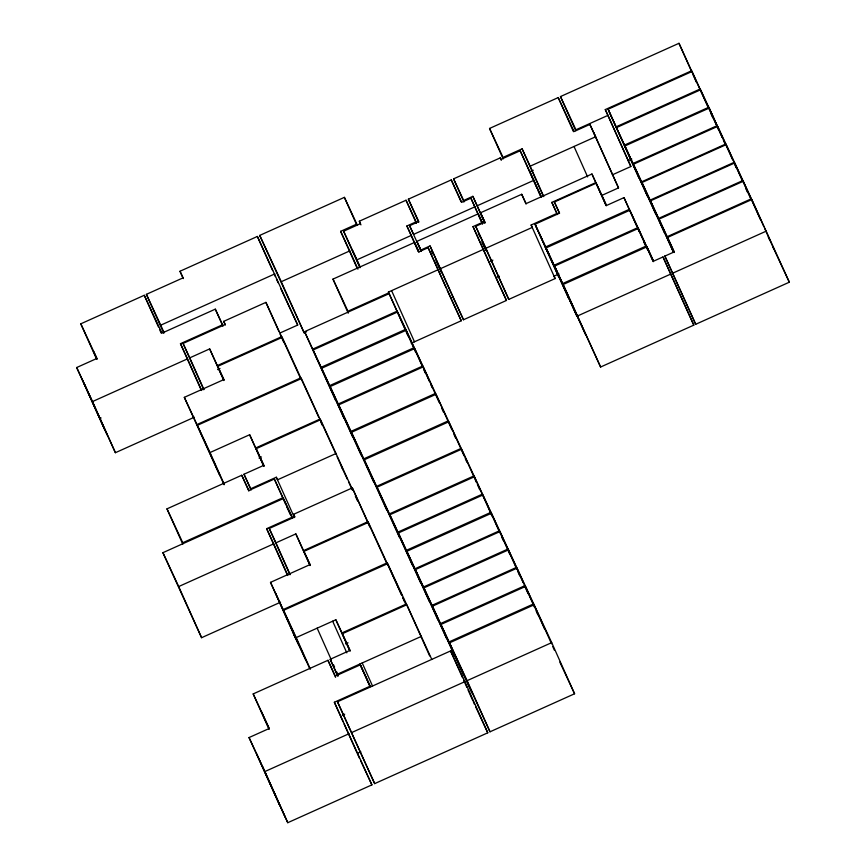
<?xml version="1.0" encoding="UTF-8"?>
<svg xmlns="http://www.w3.org/2000/svg" width="866" height="866" viewBox="0 0 866 866"><rect width="100%" height="100%" fill="white"/><g stroke="black" fill="none" stroke-linecap="round" stroke-linejoin="round"><path stroke-width="1.3" d="M700.258 88.96L616.04 126.869L608.073 109.235L692.107 71.467L716.052 124.282M751.407 198.769L743.255 181.275L659.026 219.13L667.199 236.678L751.407 198.769L763.942 226.773M406.403 603.97L387.632 563.679L283.528 610.335L296.215 637.571L335.835 619.764L341.973 632.927L406.403 603.97L420.021 634.41M489.539 128.449L558.224 97.577L574.05 131.545L589.898 124.423L595.646 136.752L530.176 166.175L522.101 148.833L503.027 157.406L489.539 128.449L503.157 158.9M575.717 130.669L560.464 96.57L678.987 43.3L708.453 108.001M280.541 332.76L297.709 325.042L257.386 236.45L179.955 271.264L183.246 278.614M306.596 331.743L304.161 332.836L259.713 235.411L344.387 197.351L356.824 224.045L340.63 231.33L356.976 267.854M180.041 271.274L183.094 277.845L146.386 294.343L163.815 333.313M96.591 359.141L80.798 323.819L144.276 295.284L161.91 333.15L215.309 309.151L222.584 324.75L180.464 343.683L201.161 389.96M612.37 174.835L630.859 166.521L605.28 109.581L691.75 70.709M360.96 224.879L359.325 221.22L406.035 200.23L416.102 221.837L406.89 225.983L418.332 251.551M418.711 222.313L408.362 199.18L451.262 179.901L461.697 202.298L470.909 198.162L482.557 223.85M463.938 201.994L453.589 178.851L500.18 157.915L500.894 159.431L520.185 150.76L541.564 197.329M359.942 267.756L343.607 231.233L360.451 223.655L359.325 221.22M630.859 166.521L607.975 115.373L575.933 129.781L560.464 96.57M146.386 294.343L160.751 325.172L274.836 273.894M194.374 417.206L115.405 452.702L76.673 367.53L96.916 358.437L80.798 323.819M259.713 235.411L281.277 281.699L349.756 250.913L357.929 269.185M484.884 222.8L472.868 196.322L463.656 200.468L453.589 178.851M421.233 251.411L409.586 225.723L418.798 221.577L408.362 199.18M530.815 171.327L533.272 170.223M343.607 231.233L356.933 259.832L411.285 235.411L418.365 251.237M474.936 206.801L413.612 234.361L409.586 225.723M477.263 205.751L533.932 180.28M225.344 324.999L223.709 321.351L265.916 302.375L300.372 378.009M203.759 389.711L183.062 343.445L225.182 324.512L223.709 321.351M708.789 107.265L700.637 89.772L616.397 127.638L624.527 145.087L708.789 107.265L722.406 137.705M732.571 159.68L709.167 108.098L624.927 145.953L664.514 232.965M348.24 313.2L332.988 279.101L414.554 242.437L418.938 251.833L428.15 247.687L461.242 320.766L411.285 343.228M421.233 251.129L416.882 241.387L478.205 213.826L482.232 222.465L473.02 226.6L495.352 276.535M484.895 222.519L480.533 212.776L521.711 194.276L526.063 203.618L591.954 174.001L606.287 205.686M473.02 226.6L506.469 300.448L463.483 319.76L430.034 245.922L420.908 250.025L416.882 241.387M595.938 182.542L551.837 202.373L556.979 213.404L531.129 225.019L555.128 278.571L508.786 299.398L475.694 226.318L484.917 222.183L480.533 212.776M628.153 160.719L631.812 159.084M76.673 367.53L92.521 401.553L187.532 358.849L201.691 390.512M183.062 343.445L189.773 357.842L209.669 348.901L223.969 380.174M633.089 163.447L717.319 125.592M559.263 212.949L554.37 201.994L596.23 183.181L606.601 205.448L623.996 197.621L642.496 238.507M217.431 365.56L281.861 336.603M99.558 418.679L101.106 417.975M568.497 298.099L535.004 224.24L559.577 213.188L554.37 201.994M601.708 195.456L618.519 187.89L593.708 132.595M404.574 328.182L388.412 292.08L438.369 269.618M440.61 268.612L483.585 249.3M475.694 226.318L485.913 248.25L532.254 227.422L531.129 225.019M217.561 369.565L219.986 368.472M335.575 400.287L304.561 331.678L389.148 293.661L415.799 352.527M725.87 143.951L717.687 126.371L633.447 164.237L641.641 181.817L725.87 143.951L742.216 180.485M219.867 475.694L184.317 397.342L223.937 379.535L217.777 366.329L282.208 337.372L314.488 407.81M490.459 261.251L492.906 260.146M304.561 331.678L312.702 349.139L397.278 311.121M535.004 224.24L545.623 246.951L629.43 209.28M734.39 162.234L726.195 144.644L641.966 182.51L650.16 200.1L734.39 162.234L750.735 198.769M450.634 298.099L452.918 297.07L463.483 319.76M499.346 276.2L495.893 277.748L506.469 300.448M405.743 329.296L397.667 311.955L313.091 349.994L321.156 367.314L405.743 329.296L422.532 366.794M184.317 397.342L196.983 424.546L301.032 377.771M637.95 227.585L629.874 210.243L546.067 247.914L554.143 265.245L637.95 227.585L653.202 261.673M742.909 180.518L734.736 162.97L650.496 200.836L658.669 218.373L742.909 180.518L757.609 213.393M585.546 334.698L554.543 266.1L638.35 228.429L653.018 260.493M558.938 273.959L554.013 276.167L555.128 278.571M414.273 347.591L406.197 330.26L321.611 368.277L329.686 385.608L414.273 347.591L429.428 381.441M554.543 266.1L562.673 283.55L646.48 245.879M646.924 246.842L563.117 284.513L600.603 367.022L693.807 325.129L662.988 256.942L653.592 261.164L646.924 246.842L653.462 261.456M336.019 454.293L301.411 378.583L197.351 425.336L210.027 452.539L249.646 434.732L263.968 466.2M664.882 256.098L674.278 251.876L667.545 237.436L751.785 199.57L789.327 282.197L695.701 324.285L664.882 256.098L695.701 324.285M422.835 365.982L414.717 348.565L330.141 386.582L338.249 404L422.835 365.982L439.181 402.517M255.795 447.928L320.225 418.971M263.773 465.746L256.152 448.696L320.582 419.739L352.603 489.94M259.031 458.082L261.478 456.977M577.73 315.874L670.923 273.992M672.817 273.136L766.442 231.049M182.78 544.162L166.986 508.851L241.744 475.25L248.856 490.502L274.349 479.039L292.221 517.955M251.075 490.069L243.985 474.243L263.881 465.302L256.152 448.696M435.587 393.37L423.247 366.859L338.66 404.877L351.011 431.387L435.587 393.37L451.933 429.893M336.268 453.405L277.521 479.807L276.319 477.231L250.739 488.738L243.985 474.243M448.382 420.822L436.02 394.301L351.444 432.318L363.796 458.839L448.382 420.822L464.068 455.862M283.03 497.669L182.769 542.733L166.986 508.851M280.541 602.206L201.583 637.701L162.916 552.681L283.507 498.48L292.221 517.186L266.641 528.682L287.339 574.959M294.678 516.742L293.585 514.307L352.332 487.904L384.385 558.169M289.948 574.743L269.25 528.466L294.83 516.97L293.585 514.307M461.199 448.35L448.815 421.764L364.24 459.781L376.613 486.367L461.199 448.35L476.452 482.449M162.916 552.681L178.699 586.553L273.71 543.848L287.869 575.511M269.25 528.466L275.951 542.841L295.847 533.9L310.158 565.206M303.62 550.592L368.05 521.635M474.027 475.878L461.6 449.205L377.013 487.222L389.44 513.895L474.027 475.878L491.996 516.06M295.501 638.058L270.506 582.363L310.125 564.556L303.977 551.35L368.396 522.393L401.932 595.678M482.514 494.085L474.438 476.755L389.852 514.772L397.927 532.103L482.514 494.085L499.801 532.72M490.99 512.304L482.914 494.973L398.338 532.991L406.414 550.321L490.99 512.304L509.966 554.673M270.506 582.363L283.171 609.567L387.221 562.803M499.585 530.739L491.444 513.267L406.858 551.285L414.998 568.767L499.585 530.739L511.958 558.364M508.082 548.99L499.963 531.572L415.388 569.59L423.496 587.007L508.082 548.99L523.205 582.753M345.599 643.914L348.045 642.821M516.623 567.327L508.494 549.867L423.907 587.884L432.037 605.345L516.623 567.327L530.089 597.399M268.98 729.226L253.186 693.915L327.954 660.303L335.304 676.086L360.343 664.839L370.258 686.121L334.363 702.25L343.088 721.735M337.816 676.346L330.195 659.297L350.091 650.355L342.341 633.728L406.771 604.76L431.82 659.47M525.121 585.568L517.013 568.172L432.437 606.189L440.534 623.585L525.121 585.568L541.326 621.756M369.782 685.969L359.942 663.984L421.471 636.326M533.662 603.894L525.532 586.444L440.946 624.462L449.075 641.912L533.662 603.894L551.523 643.795M334.363 702.25L371.904 784.877L287.761 822.7L249.04 737.561L269.283 728.458L253.186 693.915M337.48 701.774L450.569 650.94L464.88 681.661L487.764 732.809L374.664 783.633L337.48 701.774L374.664 783.633M342.254 715.305L344.7 714.201M249.04 737.561L264.877 771.552L349.03 733.729M351.791 732.495L464.88 681.661M551.707 642.637L534.095 604.825L449.508 642.853L467.12 680.654L551.707 642.637L574.58 693.774L490.004 731.802L449.075 641.912M360.83 751.785L357.247 753.398L359.498 758.237M768.315 237.089L769.939 240.586M772.656 246.42L774.291 249.917L771.942 244.634M774.659 250.718L789.327 282.197M647.4 196.225L608.787 110.761M655.963 214.595L624.527 145.087M673.034 251.237L641.641 181.817M605.28 109.581L607.975 115.373M693.807 325.129L662.988 256.942M618.519 187.89L589.898 124.423M544.584 245.414L548.936 254.756L543.491 242.577M600.603 367.022L562.673 283.55M482.059 242.004L485.967 250.415M431.788 251.508L432.892 253.868M436.183 260.937L441.682 272.725L436.226 260.547M461.242 320.766L447.213 290.316M406.89 225.983L411.285 235.411M388.412 292.08L388.78 292.87L347.948 311.219L332.988 279.101M559.815 662.079L574.58 693.774M340.63 231.33L349.756 250.913M344.04 418.462L312.702 349.139M352.559 436.756L321.156 367.314M361.133 455.148L329.686 385.608M373.885 482.524L338.249 404M386.669 509.987L351.011 431.387M399.497 537.515L363.796 458.839M412.324 565.043L376.613 486.367M420.8 583.251L389.44 513.895M429.287 601.469L397.927 532.103M437.882 619.904L406.414 550.321M446.38 638.155L414.998 568.767M454.921 656.482L423.496 587.007M463.418 674.733L432.037 605.345M471.948 693.06L440.534 623.585M280.833 288.811L297.709 325.042M473.453 702.088L474.546 704.448M475.65 706.818L487.764 732.809M341.388 466.449L343.109 470.119L337.112 456.728M343.456 470.877L347.385 479.299M348.5 481.702L352.419 490.124M359.942 663.984L337.188 674.322L330.195 659.297M180.464 343.683L187.532 358.849M266.641 528.682L273.71 543.848M360.635 760.662L371.904 784.877M224.088 484.754L196.983 424.546M293.379 633.511L306.055 660.715M309.714 668.584L283.171 609.567M638.924 178.017L608.073 109.235M764.862 228.797L771.563 243.822M757.967 214.151L760.337 219.477M745.81 188.485L747.445 192.144M734.574 164.118L736.208 167.777M709.167 108.098L722.244 137.315M723.337 139.751L724.972 143.41M723.489 140.14L725.676 145.012M716.431 125.083L718.78 130.365M711.17 114.085L712.805 117.744M678.987 43.3L692.064 72.528M693.146 74.963L696.416 82.27M667.199 236.678L674.278 252.504M658.669 218.373L673.921 252.471M650.16 200.1L673.38 251.984M642.951 239.471L647.855 250.426M623.996 197.621L636.532 225.636M637.614 228.072L639.249 231.72M643.611 241.462L645.246 245.121M558.224 97.577L573.476 131.675M591.954 174.001L606.113 205.653M574.017 146.462L587.635 176.913M551.837 202.373L557.282 214.552M530.176 166.175L543.794 196.614M522.101 148.833L543.35 196.333M529.667 171.111L541.109 196.679M520.185 150.76L532.72 178.775M533.802 181.2L537.072 188.507M538.165 190.942L540.341 195.813M554.143 265.245L577.027 316.393L545.623 246.951M535.318 224.316L536.411 226.751M539.68 234.058L541.856 238.929M521.711 194.276L526.063 204.019M535.794 225.864L558.678 277.012M500.18 157.915L501.273 160.351M472.868 196.322L484.852 223.114M478.205 213.826L482.568 223.569M470.909 198.162L482.351 223.731M485.913 248.25L508.786 299.398M478.357 233.344L479.991 237.003M482.178 241.874L485.988 250.393M451.262 179.901L461.069 201.821M430.034 245.922L452.918 297.07M431.874 250.804L433.509 254.463M428.15 247.687L446.131 287.88M406.035 200.23L416.394 223.363M414.554 242.437L418.917 252.179M552.725 646.512L554.359 650.171M541.466 622.102L544.595 629.062M530.241 597.767L534.452 607.142M536.238 611.158L537.862 614.817M524.287 585.189L528.108 593.708M512.109 558.754L516.85 569.319M518.106 572.145L519.741 575.803M391.594 290.64L414.478 341.789M501.576 536.714L503.211 540.362M477.393 484.516L479.721 489.755M465.269 458.569L466.904 462.228M454 434.483L455.635 438.142M441.898 408.6L443.533 412.259M430.608 384.125L432.242 387.784M423.723 369.479L425.358 373.138M406.381 332.263L408.016 335.921M344.387 197.351L356.922 225.366M356.933 259.832L360.202 267.139M352.256 249.798L359.877 266.836M467.12 680.654L490.004 731.802M450.569 650.94L462.552 677.732M463.646 680.167L466.915 687.474M468.008 689.91L472.901 700.875M281.277 281.699L304.161 332.836M257.386 236.45L272.638 270.549M274.273 274.208L275.366 276.644M276.46 279.079L278.094 282.727M420.389 635.211L429.655 655.908M387.632 563.679L401.792 595.343M402.885 597.778L404.519 601.437M403.026 598.114L406.295 605.421M384.742 558.927L387.113 564.253M352.332 487.904L369.771 526.874M355.331 496.034L357.506 500.905M314.65 408.222L318.84 417.553M320.647 421.612L322.282 425.271M265.916 302.375L278.982 331.602M280.075 334.038L283.886 342.557M215.309 309.151L222.941 326.201M362.215 662.966L372.564 686.099M360.343 664.839L370.15 686.76M276.319 477.231L294.408 517.565M274.349 479.039L285.899 504.759M286.884 507.054L290.262 514.501M341.973 632.927L350.145 651.2M335.835 619.764L349.453 650.204M295.847 533.9L310.006 565.563M249.646 434.732L263.805 466.384M332.652 621.193L346.811 652.856M209.669 348.901L223.829 380.564M317.151 628.153L331.31 659.816M333.486 664.687L334.579 667.123M336.755 671.994L338.39 675.653M275.951 542.841L290.11 574.504M327.954 660.303L335.575 677.353M189.773 357.842L203.932 389.505M241.744 475.25L248.834 491.076M344.17 724.171L356.705 752.175M160.751 325.172L164.02 332.479M144.276 295.284L158.435 326.947M159.528 329.383L161.163 333.042M296.215 637.571L310.374 669.223M275.345 592.766L298.229 643.914M210.027 452.539L224.186 484.202M261.521 711.787L269.142 728.836M93.312 350.698L97.133 359.228M264.877 771.552L287.761 822.7M262.225 765.869L285.109 817.017M256.596 753.777L279.48 804.925M178.699 586.553L201.583 637.701M92.521 401.553L115.405 452.702M84.218 383.735L107.103 434.873M81.924 378.799L104.808 429.947"/></g></svg>
